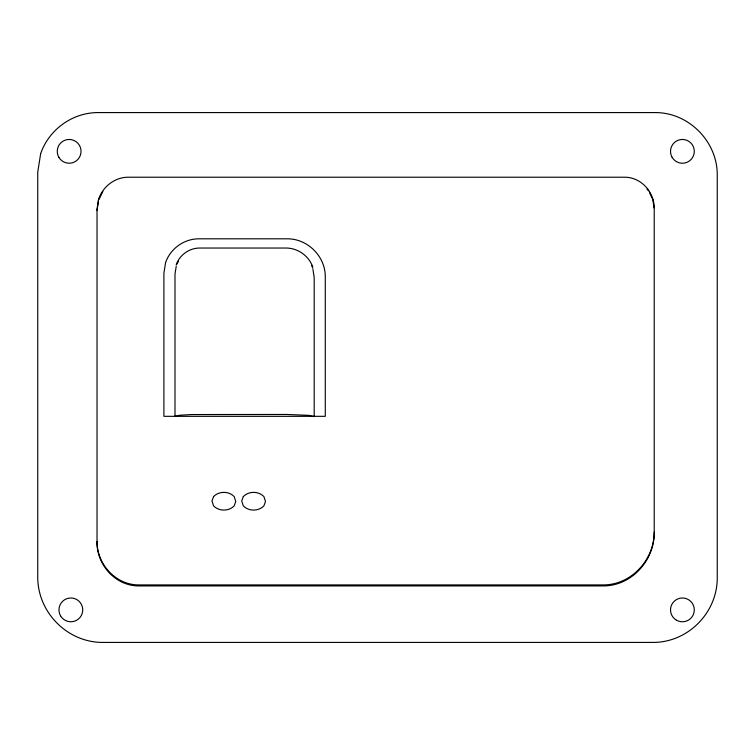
<?xml version="1.0" encoding="UTF-8"?>
<svg xmlns="http://www.w3.org/2000/svg" width="755" height="755" viewBox="0 0 755 755"><rect width="100%" height="100%" fill="white"/><g stroke="black" fill="none" stroke-linecap="round" stroke-linejoin="round"><path stroke-width="1.13" d="M97.027 210.381L98.528 200.443M654.217 532.086C654.245 559.474 631.727 584.681 603.811 584.917L138.316 584.917C115.449 584.729 96.989 564.07 97.027 541.628M176.264 266.043L174.99 274.074L174.99 416.326L179.652 415.231L191.713 414.552L286.711 414.457L308.861 415.335L314.184 416.581L314.184 277.378L312.938 269.459M99.009 199.443L102.878 191.477M176.208 264.76C179.596 255.086 188.92 248.282 199.169 248.036L286.711 248.036C298.348 248.348 308.927 256.068 312.787 267.053M647.007 189.165L648.63 190.864M649.555 192.761L652.782 199.405L654.056 207.833M176.991 264.108A23.169 23.169 0 0 1 178.416 261.315M311.626 265.43A26.472 26.472 0 0 1 312.759 268.327M98.528 199.443L97.027 209.38L97.027 542.628C96.989 565.07 115.449 585.729 138.316 585.918L603.811 585.918C631.727 585.691 654.245 560.474 654.217 533.087L654.217 207.88C654.236 191.987 641.165 177.349 624.97 177.217L127.699 177.217C114.345 177.491 102.623 186.881 98.528 199.443M40.647 153.699L37.75 172.083L37.75 577.811C38.043 612.569 67.204 642.099 102.038 642.42L653.726 642.42C688.145 642.099 716.957 612.918 717.25 578.575L717.25 174.433C717.174 141.411 688.796 112.693 655.708 112.58L96.961 112.58C71.744 113.052 48.83 129.879 40.647 153.699M165.581 262.57L163.901 273.206L163.901 416.326L325.282 416.326L325.282 276.5C325.226 256.304 307.776 238.863 287.579 238.806L198.301 238.806C183.691 239.071 170.356 248.763 165.581 262.57M213.58 496.573L211.985 500.942L213.58 505.878C218.997 511.494 228.746 511.494 234.173 505.878L235.768 501.518L234.173 496.573C228.746 490.958 218.997 490.958 213.58 496.573M243.308 496.573L241.713 500.942L243.308 505.878C248.725 511.494 258.474 511.494 263.901 505.878L265.496 501.518L263.901 496.573C258.474 490.958 248.725 490.958 243.308 496.573M60.56 615.825A11.891 11.891 0 0 0 81.153 615.825A11.891 11.891 0 0 0 70.857 597.988A11.891 11.891 0 0 0 60.56 615.825M676.461 620.185A11.891 11.891 0 0 0 694.298 609.88A11.891 11.891 0 0 0 676.461 599.583A11.891 11.891 0 0 0 676.461 620.185M672.11 157.295A11.891 11.891 0 0 0 692.703 157.295A11.891 11.891 0 0 0 682.407 139.458A11.891 11.891 0 0 0 672.11 157.295M58.862 157.295A11.891 11.891 0 0 0 79.454 157.295A11.891 11.891 0 0 0 69.158 139.458A11.891 11.891 0 0 0 58.862 157.295"/></g></svg>
